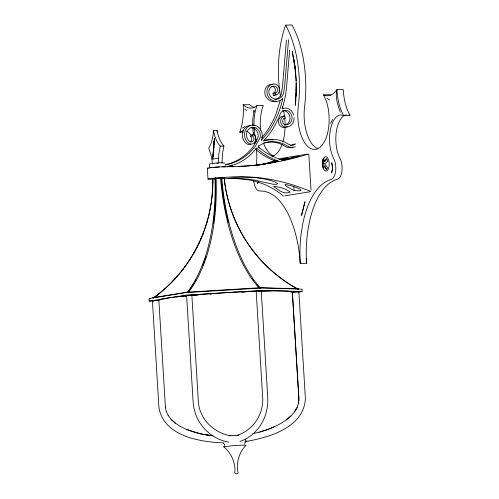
<?xml version="1.0" encoding="UTF-8"?>
<svg xmlns="http://www.w3.org/2000/svg" width="499" height="499" viewBox="0 0 499 499"><rect width="100%" height="100%" fill="white"/><g stroke="black" fill="none" stroke-linecap="round" stroke-linejoin="round"><path stroke-width="0.75" d="M222.024 162.961L222.498 153.33L223.908 146.001A26.721 12.774 88.2 0 1 217.109 130.445L213.497 130.557A26.721 12.774 88.2 0 1 208.719 147.985L210.99 154.721L212.624 164.009M296.163 92.421L295.495 105.333L296.225 82.996M296.206 90.974L296.337 86.633L296.369 95.933L296.069 77.9L295.277 69.242M253.573 134.337L253.648 132.834M213.834 146.843L213.641 150.667L213.822 146.849M214.152 140.73L213.952 144.554L214.09 141.504M298.602 403.117L298.907 398.726L292.345 292.058L298.864 291.728L305.407 398.745C303.723 427.643 268.886 437.685 245.209 441.596M214.096 140.73L212.736 159.081L214.489 138.391L213.453 150.654M212.93 156.78L213.323 152.183M286.414 40.12L282.484 86.601L281.286 93.962A8.957 7.853 80.8 0 1 274.806 99.488M288.547 39.777L284.617 86.252L283.42 93.612A8.957 7.853 80.8 0 1 270.339 96.182A6.057 5.308 80.8 0 1 269.391 89.265A6.057 5.308 80.8 0 1 274.787 86.196A3.474 3.05 80.8 0 1 277.438 89.128A3.474 3.05 80.8 0 1 275.866 92.752L272.972 93.394L273.67 95.452L276.77 94.723A5.67 4.971 80.8 0 0 279.34 88.822A5.67 4.971 80.8 0 0 275.03 84.044A8.252 7.236 80.8 0 0 267.664 88.204A8.252 7.236 80.8 0 0 268.942 97.629A11.153 9.774 80.8 0 0 282.11 99.22L282.777 98.528L281.604 103.443A89.128 78.137 80.8 0 1 263.46 137.936L261.251 140.294L261.925 138.641A10.186 8.932 80.8 0 0 258.931 127.507A10.186 8.932 80.8 0 0 248.795 126.259A10.111 8.863 80.8 0 0 245.564 129.871A9.986 8.757 80.8 0 0 247.061 141.835L249.113 143.593A5.564 4.878 80.8 0 0 254.945 142.053A5.564 4.878 80.8 0 0 254.777 135.21L253.922 134.268L251.789 134.618L250.448 136.196L251.109 136.919A3.3 2.894 80.8 0 1 250.005 141.99M289.663 50.162L286.582 86.595A91.292 80.033 80.8 0 1 283.494 104.179L282.047 108.944L284.43 108.115A9.568 8.389 80.8 0 1 293.699 114.963M332.64 168.406L331.773 162.805L332.677 167.415L331.635 172.841L332.552 168.868M280.307 100.274L275.797 114.633A89.128 78.137 80.8 0 1 261.769 137.761M323.396 168.487L322.31 164.664L322.653 160.572L323.976 158.239L323.882 161.364L325.173 161.327L326.683 158.832L327.768 161.264L324.793 163.94L327.625 167.645L326.458 169.591L323.608 165.899L324.986 165.855L326.458 169.591M213.497 130.557A26.721 12.774 88.2 0 0 220.302 146.113L218.886 153.442L218.412 163.073L216.965 163.31M243.263 132.123L239.757 132.235L240.437 130.301A37.381 17.87 88.2 0 0 243.219 104.821L249.531 104.622A37.381 17.87 88.2 0 0 254.091 107.435M323.608 165.899L323.271 168.238M330.631 123.396L332.502 119.367M258.426 181.63L257.509 183.507L258.282 182.191M297.123 407.427L294.566 411.731L290.986 415.954L286.357 419.884M294.603 411.8L297.161 407.496L298.564 403.042L298.87 398.651L292.345 292.058M322.485 165.774L323.988 163.279L322.797 160.198M323.882 161.364L326.683 158.832M250.448 136.196L252.581 135.853L253.922 134.268M245.913 445.37C239.377 452.088 236.264 461.906 237.742 471.162C240.019 474.53 233.089 474.992 234.942 471.337C235.279 461.98 231 452.618 223.689 446.755L234.493 445.476L244.267 445.17L245.913 445.37L245.614 445.545M264.894 139.545L263.416 141.123L266.048 140.25A35.155 30.819 80.8 0 1 284.892 142.196L288.958 144.467A7.735 6.78 80.8 0 0 294.99 144.273L295.558 143.887M290.942 415.879C282.266 424.156 270.907 428.753 259.549 432.028M242.651 128.043L245.065 126.465M223.932 442.925C199.98 441.995 164.152 436.369 158.963 407.895L152.42 300.878L158.938 300.548L157.484 300.635M298.826 291.747L293.15 292.158M239.757 132.235L242.502 130.782A25.461 12.169 88.2 0 1 243.93 130.576M298.234 289.27L298.658 289.089M212.555 159.056L218.069 158.376M274.413 426.807L267.302 429.683L259.586 432.103L252.856 433.6M278.997 159.218L281.031 158.408L307.297 154.166M272.972 93.394L273.733 93.095A3.474 3.05 80.8 0 0 275.305 89.471A3.474 3.05 80.8 0 0 272.654 86.545A6.057 5.308 80.8 0 0 271.568 86.47M273.67 95.452L274.637 95.072M209.568 168.119L209.318 164.021C213.921 163.136 221.749 162.287 224.943 163.098M228.798 442.114C213.485 439.631 200.274 428.067 195.365 413.409L193.855 407.783L193.144 402.337L186.601 295.364L186.988 295.283L191.859 295.233L198.377 401.832C199.444 418.967 214.102 433.294 230.812 435.714M261.189 290.724L258.644 291.135M237.094 435.321C252.868 430.543 263.74 414.145 262.699 397.815L256.18 291.216L260.79 290.674L261.227 290.699L267.77 397.672L267.763 403.167L267.052 408.868L265.718 414.22C261.9 426.545 252.4 437.405 239.944 441.384M275.523 160.516L266.597 163.217L259.193 164.87M275.71 160.984L272.117 162.106L277.812 160.853M244.972 441.503L246.893 440.923M308.8 153.923C281.367 162.524 252.694 166.965 223.932 166.691A11.265 0.611 -3.5 0 0 210.934 167.57A11.265 0.611 -3.5 0 0 208.314 168.425M279.958 159.574L287.954 157.977L281.211 159.998M264.913 139.502A91.292 80.033 80.8 0 0 279.739 115.281L280.725 112.799A7.279 6.381 80.8 0 1 290.942 113.641A7.279 6.381 80.8 0 1 287.867 124.525L284.823 124.688A3.381 2.963 80.8 0 1 282.652 121.575A3.381 2.963 80.8 0 1 284.43 118.338L285.247 118.101L284.686 115.93L283.638 116.23A5.645 4.946 80.8 0 0 280.663 121.637A5.645 4.946 80.8 0 0 284.287 126.833L285.522 127.102M225.642 164.67L229.16 163.734A57.51 50.418 80.8 0 0 251.396 148.802L253.405 146.238L257.889 138.223A7.928 6.949 80.8 0 0 250.866 127.65M224.955 165.075L231.299 163.391A57.51 50.418 80.8 0 0 253.529 148.459L255.538 145.895L260.023 137.88A7.928 6.949 80.8 0 0 257.696 129.216A7.928 6.949 80.8 0 0 249.812 128.249L247.835 130.139A7.735 6.78 80.8 0 0 248.452 140.306L249.887 141.548A3.3 2.894 80.8 0 0 253.342 140.637A3.3 2.894 80.8 0 0 253.243 136.576L252.581 135.853M228.33 166.279L229.752 165.899M226.908 166.878L231.885 165.556A59.755 52.389 80.8 0 0 254.983 150.037L256.617 147.96L258.669 149.794A69.492 60.922 80.8 0 0 278.829 161.196M215.294 178.48L214.757 178.636L215.418 178.717M271.899 156.193L273.259 155.944A33.015 15.781 88.2 0 0 282.054 144.473M256.38 165.375L258.513 165.007M256.873 165.325L276.028 161.813L265.318 163.959A257.216 225.498 80.8 0 1 245.508 166.092L238.11 166.429M284.686 115.93L281.505 116.579A5.645 4.946 80.8 0 0 278.529 121.981A5.645 4.946 80.8 0 0 282.153 127.176L283.388 127.445L288.541 126.702A9.568 8.389 80.8 0 0 294.129 117.739M283.825 118.332L285.247 118.101M294.847 144.005L292.857 144.623A7.735 6.78 80.8 0 1 290.512 145.465M153.879 297.654A143.207 142.957 -27.8 0 0 212.649 178.742L224.269 178.018A143.207 142.957 -27.8 0 0 297.76 289.077M222.192 178.349L224.269 178.018M284.835 195.833L310.353 191.716M152.413 297.784L187.212 292.171L260.328 287.692L298.651 288.821M149.082 299.107L149.157 301.084L185.566 295.208L262.044 290.43L302.101 291.522L302.045 289.732M185.372 296.2L186.888 295.957M188.397 295.714L199.207 294.815M298.308 292.133L302.101 291.522M210.852 167.795L212.212 167.608M222.498 178.324L223.72 178.074L216.89 178.293M284.555 125.024L285.727 124.869A7.279 6.381 80.8 0 0 289.788 116.448A7.279 6.381 80.8 0 0 282.602 110.722M214.171 178.785L215.599 178.648M218.456 178.38L222.747 177.975M191.859 295.233L186.601 295.364M213.934 167.415L219.36 166.997M231.779 166.859L232.964 166.766M212.399 178.424L212.823 178.467A143.587 143.338 -27.8 0 1 212.848 183.145M201.534 294.666L204.64 294.472M210.067 294.136L211.62 294.036M241.89 292.146L245.77 291.903M249.65 291.659L256.636 291.223M153.86 300.866L152.42 300.878M280.444 96.263A78.175 37.369 88.2 0 1 285.653 25.15L291.965 24.95A78.175 37.369 88.2 0 1 304.608 106.399A33.015 15.781 88.2 0 0 317.794 148.702M285.653 25.15A78.175 37.369 88.2 0 1 298.296 106.599A33.015 15.781 88.2 0 0 306.673 145.352A33.015 15.781 88.2 0 0 326.134 137.867A30.595 14.621 88.2 0 0 323.508 94.879L329.82 94.679A37.381 17.87 88.2 0 0 330.987 95.122M243.219 104.821A37.381 17.87 88.2 0 0 256.985 105.613L263.291 105.414A30.595 14.621 88.2 0 0 260.603 130.227M346.35 114.814A25.461 12.169 88.2 0 0 336.301 131.83A25.461 12.169 88.2 0 0 340.137 158.738A11.901 5.689 88.2 0 1 341.952 171.113A11.901 5.689 88.2 0 1 337.43 179.228A78.624 37.581 88.2 0 0 306.542 263.272L300.23 263.472A78.624 37.581 88.2 0 1 301.128 233.856L302.625 224.538A78.624 37.581 88.2 0 1 310.353 200.324C314.782 191.466 321.15 182.366 331.118 179.428A11.901 5.689 88.2 0 0 335.646 171.313A11.901 5.689 88.2 0 0 333.825 158.938C328.941 148.777 328.417 136.82 331.292 126.01A25.461 12.169 88.2 0 1 340.755 114.926L343.624 115.475L349.936 115.275L349.032 113.604A37.381 17.87 88.2 0 1 343.218 89.508L336.906 89.708A37.381 17.87 88.2 0 1 323.508 94.879M220.302 146.113L223.908 146.001M322.697 163.323L323.988 163.279M224.675 178.879C245.471 176.989 267.414 182.035 283.332 196.076M215.275 177.962L216.079 177.943A143.587 74.7 84.6 0 1 188.466 292.208M221.936 166.878L225.411 166.934M149.157 301.084L153.012 301.184M212.649 178.742L215.693 178.829M290.83 292.09L292.383 292.133A66.897 3.618 -3.5 0 0 258.208 291.154M302.026 289.171L261.95 287.985L185.466 292.676L149.064 298.545L150.604 298.595M213.023 435.702C201.733 434.573 190.393 431.978 180.413 426.427M212.3 435.696L200.554 433.856L186.37 429.346M210.821 435.608L212.337 435.77M206.374 434.972L208.545 435.365M349.194 115.138L349.936 115.275M223.689 446.755L224.151 446.886M294.079 190.537C310.104 192.209 294.054 186.189 289.158 185.36C278.71 182.197 290.655 188.984 294.079 190.537L293.886 186.707M310.397 191.323C283.37 180.02 253.872 174.5 224.594 177.494A11.265 0.611 -3.5 0 0 209.717 178.611A11.265 0.611 -3.5 0 0 212.643 179.253M260.746 288.247L260.297 287.998M327.032 98.453L329.589 99.887M180.451 426.502L175.336 423.102L171.238 419.434M255.001 148.764L256.536 150.137A69.492 60.922 80.8 0 0 276.696 161.539M175.38 423.177L171.276 419.509L168.182 415.48M223.483 443.399L224.669 444.503L224.731 445.513M244.716 108.919L246.681 110.809M343.624 115.475L342.726 113.803A37.381 17.87 88.2 0 1 336.906 89.708C334.916 97.28 337.948 105.096 340.324 112.287M166.217 411.313L168.219 415.555M275.105 93.051L275.804 95.103M165.375 406.997L166.254 411.388M295.146 68.5L292.271 51.341L295.152 68.482M295.19 68.519L294.161 59.793L296.156 80.807M254.178 112.057L254.01 110.235L252.781 119.342L252.706 125.823M252.775 127.993L253.361 134.356M308.85 154.69L311.008 190.057M245.527 439.07L245.708 442.008L244.666 443.255L244.728 444.266M207.334 168.257L207.996 179.06M158.857 300.398L165.418 407.072M217.109 130.445A26.721 12.774 88.2 0 1 217.034 131.593M282.827 160.092A67.296 59.001 80.8 0 1 259.804 148.016L258.052 146.444L259.917 145.172A32.903 28.848 80.8 0 1 284.193 144.267L288.204 146.5A9.98 8.751 80.8 0 0 295.277 146.65M272.897 84.387A8.252 7.236 80.8 0 0 265.53 88.548A8.252 7.236 80.8 0 0 266.809 97.972A11.153 9.774 80.8 0 0 276.802 101.322M287.536 126.534A9.568 8.389 80.8 0 1 286.407 127.045M293.144 146.993A9.98 8.751 80.8 0 1 286.07 146.843L282.06 144.61A32.903 28.848 80.8 0 0 264.42 142.789M263.915 140.599A35.155 30.819 80.8 0 1 273.028 139.87M232.372 165.007A59.755 52.389 80.8 0 1 230.413 165.693M250.785 144.105A5.564 4.878 80.8 0 1 246.98 143.937L244.928 142.178A9.986 8.757 80.8 0 1 243.431 130.214A10.111 8.863 80.8 0 1 246.662 126.603A10.186 8.932 80.8 0 1 250.76 125.392M158.894 300.473A66.897 3.618 -3.5 0 1 256.686 291.198M228.997 435.876A11.134 0.605 -3.5 0 1 238.834 435.259M208.832 215.468A143.587 143.338 -27.8 0 1 208.301 217.595M206.929 222.542A143.587 143.338 -27.8 0 1 206.287 224.637M203.405 232.939A143.587 143.338 -27.8 0 1 202.6 234.985M201.49 237.692A143.587 143.338 -27.8 0 1 200.91 239.04M199.4 242.377A143.587 143.338 -27.8 0 1 198.134 245.021M197.485 246.331A143.587 143.338 -27.8 0 1 196.138 248.932M195.097 250.866A143.587 143.338 -27.8 0 1 193.656 253.423M191.017 257.815A143.587 143.338 -27.8 0 1 190.231 259.05M185.266 266.31A143.587 143.338 -27.8 0 1 184.399 267.489M183.52 268.662A143.587 143.338 -27.8 0 1 181.717 270.976M175.554 278.23A143.587 143.338 -27.8 0 1 171.519 282.49M160.722 292.383A143.587 143.338 -27.8 0 1 158.445 294.229M157.291 295.127A143.587 143.338 -27.8 0 1 154.958 296.905M212.78 178.399A143.587 143.338 -27.8 0 1 153.149 298.128M297.735 289.04A143.587 143.338 -27.8 0 1 224.057 177.694M214.894 178.056A143.587 74.7 84.6 0 1 186.844 292.869M259.449 288.241A143.587 68.637 88.2 0 1 220.508 177.669M260.671 288.204A143.587 68.637 88.2 0 1 221.731 177.625M258.544 286.557A143.207 68.45 88.2 0 1 256.555 284.212M253.804 280.688A143.207 68.45 88.2 0 1 252.07 278.28M228.43 222.697A143.207 68.45 88.2 0 1 221.219 177.931M215.412 178.299A143.207 74.501 84.6 0 1 213.323 223.639M205.956 256.392A143.207 74.501 84.6 0 1 203.76 262.711M203.505 263.397A143.207 74.501 84.6 0 1 202.656 265.593M195.995 279.833A143.207 74.501 84.6 0 1 195.234 281.187M194.074 283.176A143.207 74.501 84.6 0 1 188.304 291.703M253.648 180.133A11.901 5.689 88.2 0 0 259.761 190.942L264.545 191.254L269.304 192.832L273.957 195.645A78.624 37.581 88.2 0 1 300.23 263.472M306.193 258.682A78.624 37.581 88.2 0 1 306.542 263.272M263.478 143.119A30.595 14.621 88.2 0 0 265.923 148.396A33.015 15.781 88.2 0 0 273.845 155.969M259.312 148.072A30.595 14.621 88.2 0 1 258.183 145.808M256.711 142.003A30.595 14.621 88.2 0 1 254.072 127.788M253.985 125.798A30.595 14.621 88.2 0 1 256.985 105.613M246.512 131.1A25.461 12.169 88.2 0 1 250.829 134.761M254.471 141.99A25.461 12.169 88.2 0 1 254.939 143.45M256.187 148.976A25.461 12.169 88.2 0 1 256.237 165.206M282.945 108.358A78.175 37.369 88.2 0 1 282.434 106.287M283.457 110.404A33.015 15.781 88.2 0 1 284.505 116.124M284.767 118.338A33.015 15.781 88.2 0 1 285.116 125.093M285.091 127.351A33.015 15.781 88.2 0 1 282.933 141.778M163.348 298.976A65.774 3.555 -3.5 0 1 164.664 298.701M176.309 296.961A65.774 3.555 -3.5 0 1 186.52 295.826M188.073 295.67A65.774 3.555 -3.5 0 1 198.471 294.716M201.496 294.46A65.774 3.555 -3.5 0 1 204.578 294.21M209.892 293.805A65.774 3.555 -3.5 0 1 211.414 293.693M233.962 292.258A65.774 3.555 -3.5 0 1 235.516 292.177M241.653 291.871A65.774 3.555 -3.5 0 1 245.583 291.69M250.224 291.497A65.774 3.555 -3.5 0 1 256.879 291.26M261.775 291.123A65.774 3.555 -3.5 0 1 270.757 290.961M286.688 291.266A65.774 3.555 -3.5 0 1 288.559 291.447M277.357 183.538L277.301 184.031L276.533 184.318L273.134 184.218L262.711 181.998A133.495 117.034 80.8 0 0 247.76 179.129L228.218 178.343L241.092 177.126L256.205 177.769A133.495 117.034 80.8 0 1 271.157 180.632L275.386 182.11L277.357 183.538M302.201 212.599L301.521 215.487L304.983 201.758L302.201 212.599M283.232 160.31L299.076 156.181L293.437 157.129L283.232 160.31M290.038 192.015C283.85 195.14 278.192 189.545 273.595 186.433C279.072 186.794 285.684 188.547 290.038 192.015M323.09 159.225A7.186 3.437 88.2 0 0 325.354 170.964A7.186 3.437 88.2 0 0 328.997 161.514A7.186 3.437 88.2 0 0 323.09 159.225"/></g></svg>
